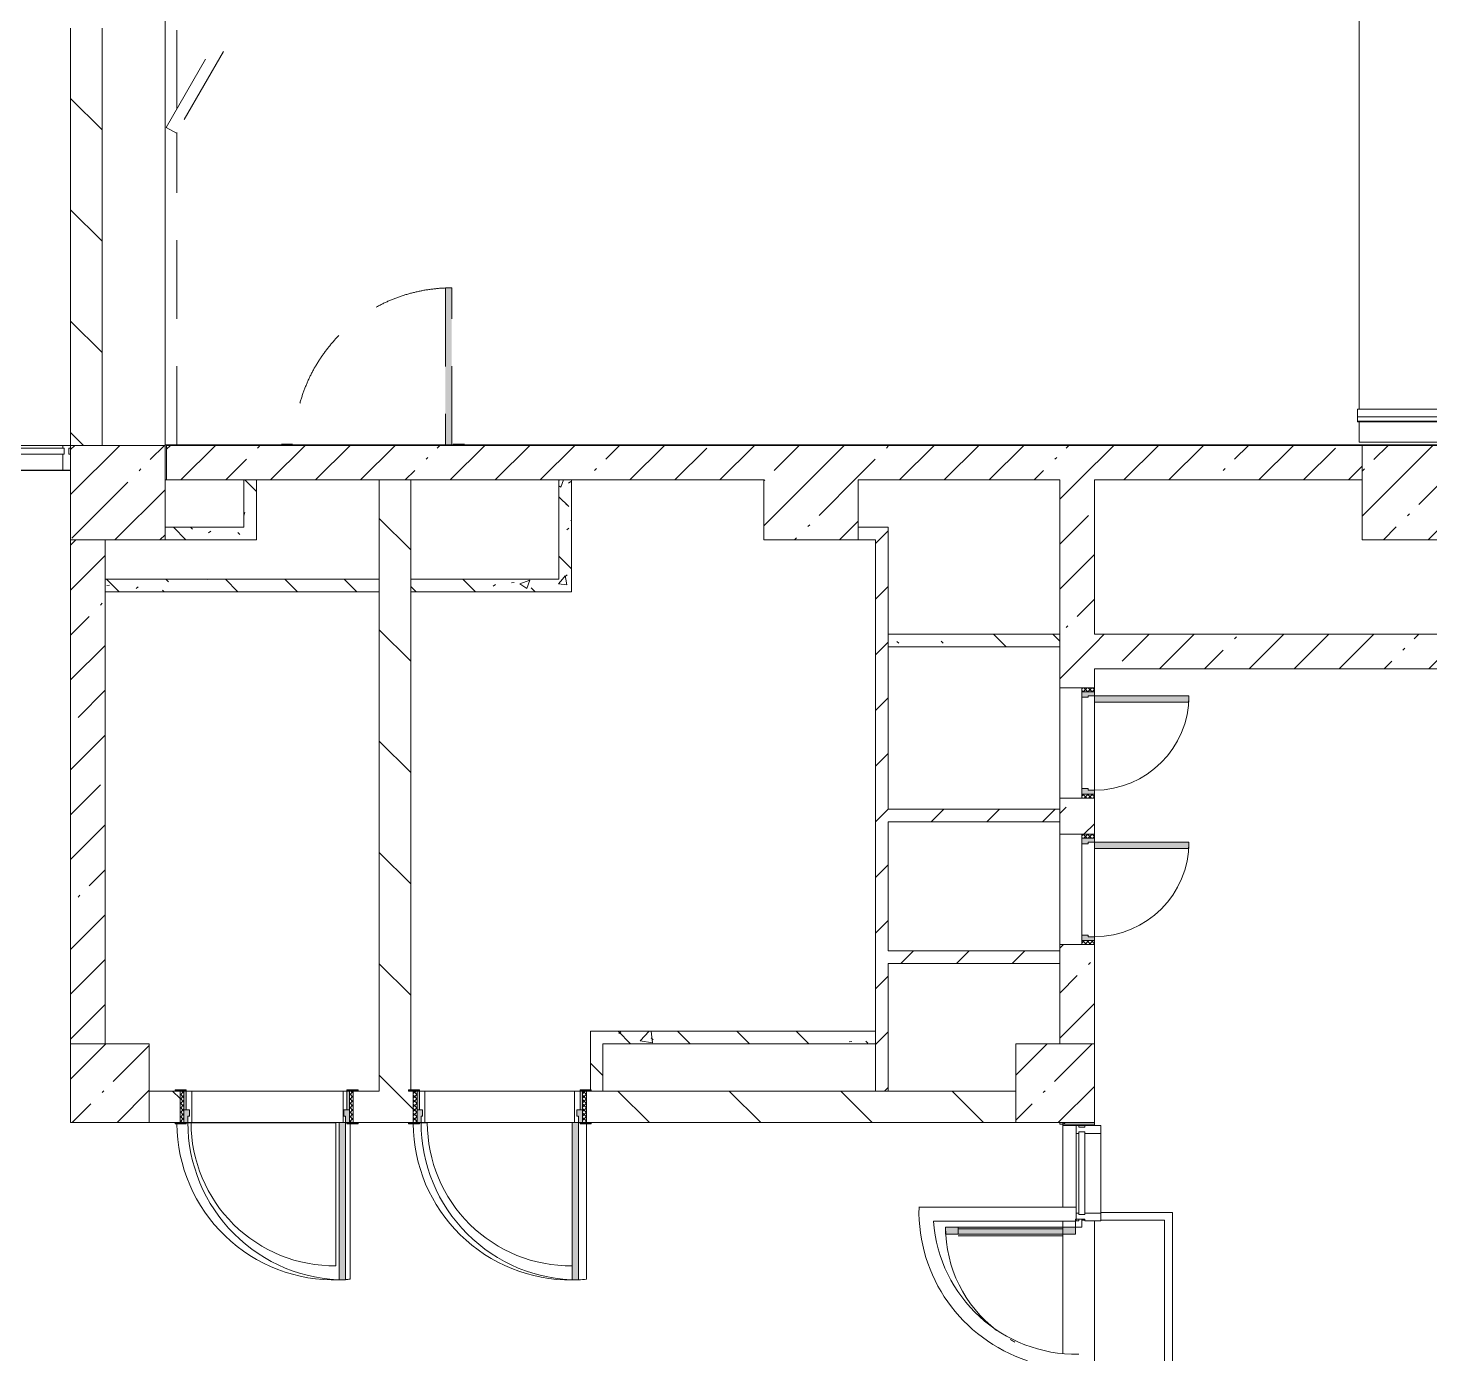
# Model space of a CAD drawing. Header units: millimetres. Extents: x 35098 to 231722, y -8553 to 29000.
# Drawn here: x 118153 to 127052, y 9430 to 17850 of the extents above; entities that cross this region are included whole.
import ezdxf

# ---------------------------------------------------------------- set-up
doc = ezdxf.new("R2010")
doc.units = ezdxf.units.MM
doc.linetypes.add('200_ШТРИХ__ш1_п0_6_', pattern=[800, 500, -300])
for name, color, linetype, lineweight, true_color in [('A-DETL-GENF-2', 7, 'Continuous', 5, 0xe2e2e2), ('A-DETL-GENF-3', 7, 'Continuous', 5, 0xaaaaaa), ('A-DOOR-2', 7, 'Continuous', 5, 0xaaaaaa), ('A-DOOR-3', 7, 'Continuous', 5, 0xe2e2e2), ('A-DOOR-FRAM-1', 7, 'Continuous', 5, 0xe2e2e2), ('A-DOOR-FRAM-2', 7, 'Continuous', 5, 0xaaaaaa), ('A-FLOR-1', 7, 'Continuous', 5, 0xaaaaaa), ('A-WALL-PATT-1', 7, 'Continuous', 5, 0x787878), ('I-WALL-5', 7, 'Continuous', 5, 0x787878)]:
    doc.layers.add(name, color=color, linetype=linetype, lineweight=lineweight, true_color=true_color)
for name, color, linetype, lineweight in [('A-DETL-MBND-1', 7, '200_ШТРИХ__ш1_п0_6_', 9), ('A-GLAZ-CURT-1', 7, 'Continuous', 5), ('A-GLAZ-CWMG-1', 7, 'Continuous', 5), ('A-WALL', 7, 'Continuous', 9), ('A-WALL-4', 7, 'Continuous', 5), ('I-WALL-3', 7, 'Continuous', 5), ('S-COLS-1', 7, 'Continuous', 5), ('S-STRS-4', 7, 'Continuous', 5)]:
    doc.layers.add(name, color=color, linetype=linetype, lineweight=lineweight)
pattern_1 = [(135, (104712.3, 0), (-353.5534, -353.5534), [])]
pattern_2 = [(45, (104712.3, 0), (-285.123, 285.123), []), (45, (104997.44, 0), (-285.123, 285.123), [504.031, -100.806, 16.764, -84.042])]
pattern_3 = [(45, (104712.32, 0), (-176.7767, 176.7767), [])]
pattern_4 = [(135, (104712.3, 0), (-377.171, -377.171), [533.4, -88.9, 17.78, -88.9]), (135, (104712.3, 376.94), (-377.171, -377.171), []), (50, (104712.3, 0), (637.645, -55.787), [66.675, -733.425]), (355, (104712.3, 0), (-123.35, 668.7), [53.34, -586.74]), (100.451, (104765.45, -4.65), (514.299, 612.908), [56.665, -623.315]), (46.184, (104712.3, 177.8), (948.776, -147.15), [100.012, -1100.137]), (96.636, (104791.4, 165.5), (830.91, 865.997), [84.998, -934.973]), (351.184, (104712.3, 177.8), (830.918, 865.99), [80.01, -880.11]), (21, (104801.2, 133.35), (530.651, -357.928), [66.675, -733.425]), (326, (104801.2, 133.35), (216.308, 644.658), [53.34, -586.74]), (71.451, (104845.44, 103.5), (746.96, 286.724), [56.665, -623.315]), (37.5, (104712.32, 0), (10.8105, 295.9426), [16.764, -562.864, 16.764, -578.866, -588.962]), (37.5, (104712.32, 0), (10.8105, 295.9426), [-1175.258, 16.764, -572.198]), (7.5, (104712.3, 0), (233.869, 350.6318), [16.764, -322.834, 16.764, -549.529, -224.472]), (7.5, (104712.3, 0), (233.869, 350.6318), [-905.891, 16.764, -207.708]), (327.5, (104514.07, 0), (474.5678, -20.0513), [16.764, -205.486, 16.764, -676.656, -920.115]), (327.5, (104514.07, 0), (474.5678, -20.0513), [-915.67, 16.764, -903.351]), (317.5, (104425.17, 0), (518.452, 88.9934), [16.764, -272.161, 16.764, -443.738, -653.415]), (317.5, (104425.17, 0), (518.452, 88.9934), [-749.427, 16.764, -636.651])]

# ---------------------------------------------------------------- blocks, each defined once
blk = doc.blocks.new('BSC_Колонна _Прямоугольная - 600х600-V73-2_7_2_птичка')
at = {"layer": 'S-COLS-1'}
h = blk.add_hatch(dxfattribs=at)
h.set_pattern_fill('FP_104', color=256, style=0, pattern_type=2)
h.set_pattern_definition([(45, (-14010, -14900), (-285.123, 285.123), []), (45, (-13724.88, -14900), (-285.123, 285.123), [504.031, -100.806, 16.764, -84.042])])
h.paths.add_polyline_path([(-300, -300), (300, -300), (300, 300), (-300, 300), (-300, -208.3)])
for p, q in [((300, 300), (-300, 300)), ((-300, 300), (-300, -300)), ((300, -300), (300, 300)), ((-300, -300), (300, -300))]:
    blk.add_line(p, q, dxfattribs=at)
blk = doc.blocks.new('110_Дверь_СКБ_1Ст_Внутренняя1 - Д-4 1100x2100h_су мгн-32375332-2_7_2_птичка')
at = {"layer": 'A-DOOR-2'}
h = blk.add_hatch(dxfattribs=at)
h.set_pattern_fill('FP_118', color=256, style=0, pattern_type=2)
h.set_pattern_definition([(135, (1751.41, 164.685), (-14.14214, -14.14214), []), (225, (1751.41, 164.685), (14.14214, -14.14214), [])])
h.paths.add_polyline_path([(562.5, 100), (537.5, 100), (537.5, -100), (562.5, -100)])
at = {"layer": 'A-DOOR-3'}
h = blk.add_hatch(color=256, dxfattribs=at)
h.paths.add_polyline_path([(512.5, 100), (512.5, 60), (502.5, 60), (502.5, 20), (537.5, 20), (537.5, 100)])
h.paths.add_polyline_path([(-487.5, 100), (-512.5, 100), (-512.5, 20), (-477.5, 20), (-477.5, 60), (-487.5, 60)])
at = {"layer": 'A-DOOR-FRAM-1'}
for points in [[(-487.5, 1100), (-487.5, 100), (-447.5, 100), (-447.5, 1100)], [(-567.5, 108), (-567.5, 100), (-497.5, 100), (-497.5, 108)], [(592.5, 108), (522.5, 108), (522.5, 100), (592.5, 100)], [(-497.5, 20), (-512.5, 20), (-512.5, -100), (-497.5, -100)], [(537.5, 20), (522.5, 20), (522.5, -100), (537.5, -100)], [(-567.5, -100), (-567.5, -108), (-497.5, -108), (-497.5, -100)], [(592.5, -100), (522.5, -100), (522.5, -108), (592.5, -108)]]:
    blk.add_hatch(color=256, dxfattribs=at).paths.add_polyline_path(points)
at = {"layer": 'A-DOOR-FRAM-2'}
h = blk.add_hatch(dxfattribs=at)
h.set_pattern_fill('FP_119', color=256, style=0, pattern_type=2)
h.set_pattern_definition([(45, (-371.384, 164.685), (-14.1421, 14.1421), []), (135, (-371.384, 164.685), (-14.1421, -14.1421), [])])
h.paths.add_polyline_path([(-512.5, 100), (-537.5, 100), (-537.5, -100), (-512.5, -100)])
at = {"layer": 'A-DOOR-2'}
for p, q in [((-487.5, 1100), (-487.5, 100)), ((-447.5, 1100), (-487.5, 1100)), ((-447.5, 100), (-447.5, 1100)), ((-487.5, 100), (-447.5, 100))]:
    blk.add_line(p, q, dxfattribs=at)
blk.add_arc((-487.5, 100), 1000, 360, 90, dxfattribs=at)
at = {"layer": 'A-DOOR-FRAM-2'}
for p, q in [((-497.5, 108), (-567.5, 108)), ((-567.5, 108), (-567.5, 100)), ((-567.5, 100), (-497.5, 100)), ((-512.5, 100), (-537.5, 100)), ((-537.5, 100), (-537.5, -100)), ((-487.5, 100), (-512.5, 100)), ((-512.5, 100), (-512.5, 20)), ((-512.5, -100), (-512.5, 100)), ((-497.5, 100), (-512.5, 100)), ((-512.5, 100), (-512.5, 99)), ((-512.5, 99), (-497.5, 99)), ((-497.5, 100), (-497.5, 108)), ((-497.5, 99), (-497.5, 100)), ((-487.5, 60), (-487.5, 100)), ((512.5, 100), (512.5, 60)), ((537.5, 100), (512.5, 100)), ((592.5, 108), (522.5, 108)), ((522.5, 108), (522.5, 100)), ((537.5, 100), (522.5, 100)), ((522.5, 100), (522.5, 99)), ((522.5, 100), (592.5, 100)), ((522.5, 99), (537.5, 99)), ((537.5, 20), (537.5, 100)), ((562.5, 100), (537.5, 100)), ((537.5, 100), (537.5, -100)), ((537.5, 99), (537.5, 100)), ((562.5, -100), (562.5, 100)), ((592.5, 100), (592.5, 108)), ((-512.5, 20), (-477.5, 20)), ((-497.5, 20), (-512.5, 20)), ((-512.5, 20), (-512.5, -100)), ((-497.5, -100), (-497.5, 20)), ((-477.5, 60), (-487.5, 60)), ((-477.5, 20), (-477.5, 60)), ((512.5, 60), (502.5, 60)), ((502.5, 60), (502.5, 20)), ((502.5, 20), (537.5, 20)), ((537.5, 20), (522.5, 20)), ((522.5, 20), (522.5, -100)), ((537.5, -100), (537.5, 20)), ((-497.5, -100), (-567.5, -100)), ((-567.5, -100), (-567.5, -108)), ((-567.5, -108), (-497.5, -108)), ((-537.5, -100), (-512.5, -100)), ((-512.5, -100), (-497.5, -100)), ((-497.5, -108), (-497.5, -100)), ((522.5, -100), (537.5, -100)), ((592.5, -100), (522.5, -100)), ((522.5, -100), (522.5, -108)), ((522.5, -108), (592.5, -108)), ((537.5, -100), (562.5, -100)), ((592.5, -108), (592.5, -100))]:
    blk.add_line(p, q, dxfattribs=at)
blk = doc.blocks.new('110_Дверь_СКБ_1Ст_Внутренняя1 - Д-13 1100x2100h_кладовая-33288301-2_7_2_птичка')
at = {"layer": 'A-DETL-MBND-1'}
for points in [[(512.5, 113.4), (512.5, 1110), (472.5, 1110), (472.5, 113.4)], [(592.5, 113.4), (592.5, 118), (522.5, 113.4)]]:
    blk.add_hatch(color=256, dxfattribs=at).paths.add_polyline_path(points)
for p, q in [((512.5, 1110), (472.5, 1110)), ((472.5, 1110), (472.5, 113.4)), ((512.5, 113.4), (512.5, 1110)), ((-497.5, 118), (-567.5, 118)), ((592.5, 118), (522.5, 118))]:
    blk.add_line(p, q, dxfattribs=at)
blk.add_arc((512.5, 110), 1000, 90, 179.80213, dxfattribs=at)
blk = doc.blocks.new('DOR__перегородка__Прямоугольная - ТП-2_ Вн_ДПГ_9480х4200h_2-23998078-2_7_2_птичка')
at = {"layer": 'A-DETL-MBND-1'}
for p, q in [((3.4, -75), (1987.4, -75)), ((1981.6, -71.7), (2019.1, -6.7)), ((3193.9, -771.8), (1981.6, -71.7)), ((2019.1, -6.7), (3231.5, -706.9)), ((2137.4, -75), (4324.5, -75)), ((3230.4, -706.9), (4442.7, -6.7)), ((4480.3, -71.7), (3267.9, -771.8)), ((4442.7, -6.7), (4480.3, -71.7)), ((4474.5, -75), (4486.7, -75)), ((4480.9, -71.7), (4518.4, -6.7)), ((5693.3, -771.8), (4480.9, -71.7)), ((4518.4, -6.7), (5730.8, -706.9)), ((4636.7, -75), (6823.8, -75)), ((5729.7, -706.9), (6942.1, -6.7)), ((6979.6, -71.7), (5767.3, -771.8)), ((6942.1, -6.7), (6979.6, -71.7)), ((6973.8, -75), (6985, -75)), ((6979.2, -71.7), (7016.7, -6.7)), ((8191.6, -771.8), (6979.2, -71.7)), ((7016.7, -6.7), (8229.1, -706.9)), ((7135, -75), (9323.2, -75)), ((8229.1, -706.9), (9441.4, -6.7)), ((9478.9, -71.7), (8266.6, -771.8)), ((9105.2, -200.9), (9105.2, -75)), ((9180.2, -157.6), (9180.2, -75)), ((9255.2, -114.3), (9255.2, -75)), ((9441.4, -6.7), (9478.9, -71.7)), ((9473.2, -75), (9480, -75)), ((9330.2, -1474.2), (9330.2, -157.6)), ((9405.2, -1474.2), (9405.2, -114.3)), ((9180.2, -1474.2), (9180.2, -244.2)), ((9255.2, -1474.2), (9255.2, -200.9)), ((9105.2, -1474.2), (9105.2, -287.5)), ((9480, -1474.2), (9480, -450)), ((3231.5, -706.9), (3193.9, -771.8)), ((3267.9, -771.8), (3230.4, -706.9)), ((5730.8, -706.9), (5693.3, -771.8)), ((5767.3, -771.8), (5729.7, -706.9)), ((8229.1, -706.9), (8191.6, -771.8)), ((8266.6, -771.8), (8229.1, -706.9)), ((9105.2, -1474.2), (9480, -1474.2))]:
    blk.add_line(p, q, dxfattribs=at)
blk = doc.blocks.new('BSC_Колонна _Прямоугольная - 500х500-V130-2_7_2_птичка')
at = {"layer": 'S-COLS-1'}
h = blk.add_hatch(dxfattribs=at)
h.set_pattern_fill('FP_159', color=256, style=0, pattern_type=2)
h.set_pattern_definition([(45, (-19960, -11150), (-285.123, 285.123), []), (45, (-19674.88, -11150), (-285.123, 285.123), [504.031, -100.806, 16.764, -84.042])])
h.paths.add_polyline_path([(-250, -250), (250, -250), (250, 250), (-250, 250), (-250, 71)])
for p, q in [((250, 250), (-250, 250)), ((-250, 250), (-250, -250)), ((250, -250), (250, 250)), ((-250, -250), (250, -250))]:
    blk.add_line(p, q, dxfattribs=at)
blk = doc.blocks.new('110_Дверь_СКБ_1Ст - д-18 _п_ 700x2100h_Технический шкаф ЭОМ и СС-32102833-2_7_2_птичка')
at = {"layer": 'A-DOOR-2'}
h = blk.add_hatch(dxfattribs=at)
h.set_pattern_fill('FP_173', color=256, style=0, pattern_type=2)
h.set_pattern_definition([(135, (1951.41, 174.685), (-14.14214, -14.14214), []), (225, (1951.41, 174.685), (14.14214, -14.14214), [])])
h.paths.add_polyline_path([(362.5, 110), (337.5, 110), (337.5, 30), (362.5, 30)])
at = {"layer": 'A-DOOR-3'}
h = blk.add_hatch(color=256, dxfattribs=at)
h.paths.add_polyline_path([(337.5, 110), (312.5, 110), (312.5, 70), (302.5, 70), (302.5, 30), (337.5, 30)])
h.paths.add_polyline_path([(-277.5, 70), (-287.5, 70), (-287.5, 110), (-312.5, 110), (-312.5, 30), (-277.5, 30)])
at = {"layer": 'A-DOOR-FRAM-1'}
blk.add_hatch(color=256, dxfattribs=at).paths.add_polyline_path([(-247.5, 710), (-287.5, 710), (-287.5, 110), (-247.5, 110)])
at = {"layer": 'A-DOOR-FRAM-2'}
h = blk.add_hatch(dxfattribs=at)
h.set_pattern_fill('FP_174', color=256, style=0, pattern_type=2)
h.set_pattern_definition([(45, (-171.384, 174.685), (-14.1421, 14.1421), []), (135, (-171.384, 174.685), (-14.1421, -14.1421), [])])
h.paths.add_polyline_path([(-312.5, 110), (-337.5, 110), (-337.5, 30), (-312.5, 30)])
at = {"layer": 'A-DOOR-2'}
for p, q in [((-287.5, 710), (-287.5, 110)), ((-247.5, 710), (-287.5, 710)), ((-247.5, 110), (-247.5, 710)), ((-287.5, 110), (-247.5, 110))]:
    blk.add_line(p, q, dxfattribs=at)
blk.add_arc((-287.5, 110), 600, 360, 90, dxfattribs=at)
at = {"layer": 'A-DOOR-FRAM-2'}
for p, q in [((-312.5, 110), (-337.5, 110)), ((-337.5, 110), (-337.5, 30)), ((-287.5, 110), (-312.5, 110)), ((-312.5, 110), (-312.5, 30)), ((-312.5, 30), (-312.5, 110)), ((-287.5, 70), (-287.5, 110)), ((-247.5, 110), (312.5, 110)), ((312.5, 110), (312.5, 70)), ((337.5, 110), (312.5, 110)), ((337.5, 30), (337.5, 110)), ((362.5, 110), (337.5, 110)), ((337.5, 110), (337.5, 30)), ((362.5, 30), (362.5, 110)), ((-337.5, 30), (-312.5, 30)), ((-312.5, 30), (-277.5, 30)), ((-277.5, 70), (-287.5, 70)), ((-277.5, 30), (-277.5, 70)), ((302.5, 30), (-277.5, 30)), ((312.5, 70), (302.5, 70)), ((302.5, 70), (302.5, 30)), ((302.5, 30), (337.5, 30)), ((337.5, 30), (362.5, 30))]:
    blk.add_line(p, q, dxfattribs=at)
blk = doc.blocks.new('BSC_Колонна _Прямоугольная - 500х500-V159-2_7_2_птичка')
at = {"layer": 'S-COLS-1'}
h = blk.add_hatch(dxfattribs=at)
h.set_pattern_fill('FP_186', color=256, style=0, pattern_type=2)
h.set_pattern_definition([(45, (-13960, -11150), (-285.123, 285.123), []), (45, (-13674.88, -11150), (-285.123, 285.123), [504.031, -100.806, 16.764, -84.042])])
h.paths.add_polyline_path([(-250, -250), (250, -250), (250, 250), (-250, 250), (-250, 71)])
for p, q in [((250, 250), (-250, 250)), ((-250, 250), (-250, -250)), ((250, -250), (250, 250)), ((-250, -250), (250, -250))]:
    blk.add_line(p, q, dxfattribs=at)
blk = doc.blocks.new('BSC_Колонна _Прямоугольная - 600х600-V163-2_7_2_птичка')
at = {"layer": 'S-COLS-1'}
h = blk.add_hatch(dxfattribs=at)
h.set_pattern_fill('FP_189', color=256, style=0, pattern_type=2)
h.set_pattern_definition([(45, (-22210, -14900), (-285.123, 285.123), []), (45, (-21924.88, -14900), (-285.123, 285.123), [504.031, -100.806, 16.764, -84.042])])
h.paths.add_polyline_path([(-300, -300), (300, -300), (300, 300), (-300, 300)])
for p, q in [((300, 300), (-300, 300)), ((-300, 300), (-300, -300)), ((300, -300), (300, 300)), ((-300, -300), (300, -300))]:
    blk.add_line(p, q, dxfattribs=at)
blk = doc.blocks.new('Прямоугольный импост - Импост структурный с накладкой - 160мм-23997896-2_7_2_птичка')
at = {"layer": 'A-GLAZ-CWMG-1'}
for p, q in [((-50, 40), (-50, 140)), ((-50, 140), (-0.3, 140)), ((-40, 40), (-50, 40)), ((-50, -17), (-50, 0)), ((-50, 0), (-40, 0)), ((-40, 0), (-40, 40)), ((-10, 40), (-10, 0)), ((-0.3, 40), (-10, 40)), ((-10, 0), (-0.3, 0)), ((-0.3, -17), (-50, -17))]:
    blk.add_line(p, q, dxfattribs=at)
blk = doc.blocks.new('Системная панель - Стекло - 40мм-23997898-2_7_2_птичка')
at = {"layer": 'A-GLAZ-CURT-1'}
h = blk.add_hatch(dxfattribs=at)
h.set_pattern_fill('FP_211', color=256, style=0, pattern_type=2)
h.set_pattern_definition([(45, (-13750.1, -14683), (-1414.21, 1414.21), [1000, -3000]), (45, (-14750.1, -15183), (-1414.21, 1414.21), [3000, -1000]), (45, (-12750.1, -15683), (-1414.21, 1414.21), [1000, -3000])])
h.paths.add_polyline_path([(420.1, -40), (420.1, 0), (-420.1, 0), (-420.1, -40)])
for p, q in [((420.1, 0), (-420.1, 0)), ((-420.1, 0), (-420.1, -40)), ((-420.1, -40), (420.1, -40)), ((420.1, -40), (420.1, 0))]:
    blk.add_line(p, q, dxfattribs=at)
blk = doc.blocks.new('Прямоугольный импост - Импост структурный с накладкой - 160мм-23771920-2_7_2_птичка')
at = {"layer": 'A-GLAZ-CWMG-1'}
for p, q in [((13660.3, 15200), (12840, 15200)), ((13660.3, 15043), (12840, 15043))]:
    blk.add_line(p, q, dxfattribs=at)
blk = doc.blocks.new('Системная панель - Стекло - 40мм-32387041-2_7_2_птичка')
at = {"layer": 'A-GLAZ-CURT-1'}
h = blk.add_hatch(dxfattribs=at)
h.set_pattern_fill('FP_218', color=256, style=0, pattern_type=2)
h.set_pattern_definition([(135, (10077.7, -20610), (-1414.21, -1414.21), [1000, -3000]), (135, (10577.7, -21610), (-1414.21, -1414.21), [3000, -1000]), (135, (11077.7, -19610), (-1414.21, -1414.21), [1000, -3000])])
h.paths.add_polyline_path([(262.3, 40), (-262.3, 40), (-262.3, 0), (262.3, 0)])
for p, q in [((262.3, 40), (-262.3, 40)), ((-262.3, 40), (-262.3, 0)), ((-262.3, 0), (262.3, 0)), ((262.3, 0), (262.3, 40))]:
    blk.add_line(p, q, dxfattribs=at)
blk = doc.blocks.new('Прямоугольный импост - Импост структурный с накладкой - 160мм Темный-30755591-2_7_2_птичка')
at = {"layer": 'A-GLAZ-CWMG-1'}
for p, q in [((-25, 0), (-25, 17)), ((-25, 17), (25, 17)), ((-15, 0), (-25, 0)), ((-15, -40), (-15, 0)), ((25, 0), (15, 0)), ((15, 0), (15, -40)), ((25, 17), (25, 0)), ((-25, -140), (-25, -40)), ((-25, -40), (-15, -40)), ((15, -40), (25, -40)), ((25, -40), (25, -140)), ((25, -140), (-25, -140))]:
    blk.add_line(p, q, dxfattribs=at)
blk = doc.blocks.new('Прямоугольный импост - Импост структурный с накладкой - 160мм Темный-30755595-2_7_2_птичка')
at = {"layer": 'A-GLAZ-CWMG-1'}
for p, q in [((0, 17), (-50, 17)), ((-50, 17), (-50, 0)), ((-50, 0), (-40, 0)), ((-40, 0), (-40, -40)), ((-10, -40), (-10, 0)), ((-10, 0), (0, 0)), ((0, 0), (0, 17)), ((-40, -40), (-50, -40)), ((-50, -40), (-50, -140)), ((0, -40), (-10, -40)), ((0, -140), (0, -40)), ((-50, -140), (0, -140))]:
    blk.add_line(p, q, dxfattribs=at)
blk = doc.blocks.new('Дверь_Витражная_остекление_ - ВВ-16 остекление-32390142-2_7_2_птичка')
at = {"layer": 'A-DETL-GENF-2'}
for points in [[(-787.5, -20), (-832.5, -20), (-832.5, -845), (-787.5, -845), (-787.5, -56)], [(849.9, -860), (849.9, -20), (837.5, -20), (837.5, -860)]]:
    blk.add_hatch(color=256, dxfattribs=at).paths.add_polyline_path(points)
at = {"layer": 'A-DETL-GENF-3'}
for p, q in [((-787.5, -20), (-832.5, -20)), ((-832.5, -845), (-832.5, -20)), ((-787.5, -20), (-832.5, -20)), ((-832.5, -20), (-832.5, -845)), ((-787.5, -845), (-787.5, -20)), ((-787.5, -845), (-787.5, -20)), ((837.5, -860), (837.5, -20)), ((837.5, -20), (837.5, -860)), ((-832.5, -100), (-787.5, -100)), ((-822.5, -765), (-822.5, -100)), ((-778.5, -765), (-778.5, -100)), ((828.5, -780), (828.5, -100)), ((849.9, -100), (837.5, -100)), ((-832.5, -765), (-787.5, -765)), ((849.9, -780), (837.5, -780)), ((-832.5, -845), (-787.5, -845)), ((-832.5, -845), (-787.5, -845)), ((849.9, -860), (837.5, -860)), ((837.5, -860), (849.9, -860))]:
    blk.add_line(p, q, dxfattribs=at)
at = {"layer": 'A-DOOR-2'}
for p, q in [((-882.5, 20), (-832.5, 20)), ((-882.5, -20), (-882.5, 20)), ((-832.5, 20), (-832.5, -20)), ((832.5, 20), (882.5, 20)), ((832.5, -20), (832.5, 20)), ((882.5, 20), (882.5, -20)), ((-832.5, -20), (-882.5, -20)), ((-832.5, -845), (-832.5, -20)), ((832.5, -860), (832.5, -20)), ((882.5, -20), (832.5, -20))]:
    blk.add_line(p, q, dxfattribs=at)
for centre, radius, start, end in [((-832.5, -20), 825, 329.80944, 332.20433), ((-832.5, -20), 825, 270, 322.60785), ((832.5, -20), 840, 230.33856, 232.99265), ((832.5, -20), 840, 234.0758, 270)]:
    blk.add_arc(centre, radius, start, end, dxfattribs=at)
blk = doc.blocks.new('Прямоугольный импост - Импост структурный с накладкой - 160мм Темный-32387142-2_7_2_птичка')
at = {"layer": 'A-GLAZ-CWMG-1'}
for p, q in [((20093, 10325.4), (20093, 10830)), ((20250, 10325.4), (20250, 10830))]:
    blk.add_line(p, q, dxfattribs=at)
blk = doc.blocks.new('Перекрытия 2 - Перекрытия 4-32990152-2_7_2_птичка')
at = {"layer": 'S-STRS-4'}
for p, q in [((21910, 19180), (22510, 19180)), ((21910, 19180), (21910, 15410.8)), ((22810, 19180), (23410, 19180)), ((22810, 15410.8), (22810, 19180)), ((23710, 19180), (24310, 19180)), ((23710, 15410.8), (23710, 19180)), ((24610, 19180), (25210, 19180)), ((24610, 15410.8), (24610, 19180)), ((25510, 19180), (26110, 19180)), ((25510, 15410.8), (25510, 19180)), ((26410, 19180), (27010, 19180)), ((26410, 15410.8), (26410, 19180)), ((27310, 19180), (27910, 19180)), ((27310, 15410.8), (27310, 19180)), ((28210, 19180), (28810, 19180)), ((28210, 15410.8), (28210, 19180)), ((29110, 19180), (29710, 19180)), ((29110, 15410.8), (29110, 19180)), ((30010, 19180), (30610, 19180)), ((30010, 15410.8), (30010, 19180)), ((30610, 18430), (30610, 19180)), ((30610, 15410.8), (30610, 17830)), ((21910, 15330), (21910, 15200)), ((22810, 15200), (22810, 15330)), ((23710, 15200), (23710, 15330)), ((24610, 15200), (24610, 15330)), ((25510, 15200), (25510, 15330)), ((26410, 15200), (26410, 15330)), ((27310, 15200), (27310, 15330)), ((28210, 15200), (28210, 15330)), ((29110, 15200), (29110, 15330)), ((30010, 15200), (30010, 15330)), ((30610, 15200), (30610, 15330)), ((22810, 15200), (21910, 15200)), ((23710, 15200), (22810, 15200)), ((24610, 15200), (23710, 15200)), ((25510, 15200), (24610, 15200)), ((26410, 15200), (25510, 15200)), ((27310, 15200), (26410, 15200)), ((28210, 15200), (27310, 15200)), ((29110, 15200), (28210, 15200)), ((30010, 15200), (29110, 15200)), ((30610, 15200), (30010, 15200))]:
    blk.add_line(p, q, dxfattribs=at)
blk = doc.blocks.new('Стены наклон_ амфитеатр - Стены наклон_ амфитеатр-32992696-2_7_2_птичка')
at = {"layer": 'A-WALL-PATT-1'}
h = blk.add_hatch(dxfattribs=at)
h.set_pattern_fill('FP_221', color=256, style=0, pattern_type=2)
h.set_pattern_definition([(0, (26444.5, 15393.4), (0, 246.1), []), (90, (26444.5, 15393.4), (-1300, 8e-14), [])])
h.paths.add_polyline_path([(31010, 15353.9), (31010, 15380.7), (21879, 15380.7), (21879, 15353.9), (30993.5, 15353.9)])
at = {"layer": 'A-WALL-4'}
for p, q in [((31041, 15430.8), (21879, 15430.8)), ((21879, 15430.8), (21879, 15380.7)), ((21879, 15380.7), (31010, 15380.7)), ((21879, 15353.9), (21879, 15380.7)), ((21879, 15350), (21879, 15353.9)), ((31010, 15353.9), (21879, 15353.9)), ((31010, 15350), (21879, 15350))]:
    blk.add_line(p, q, dxfattribs=at)

msp = doc.modelspace()

# ---------------------------------------------------------------- hatches: boundary and pattern name
at = {"layer": 'I-WALL-3'}
h = msp.add_hatch(dxfattribs=at)
h.set_pattern_fill('FP_114', color=256, style=0, pattern_type=2)
h.set_pattern_definition(pattern_1)
h.paths.add_polyline_path([(118422.6, 15200), (118622.6, 15200), (118622.6, 17850), (118422.6, 17850), (118422.6, 15848.6)])
h.paths.add_polyline_path([(118422.6, 18450), (118622.6, 18450), (118622.6, 21600), (118422.6, 21600), (118422.6, 20476.2)])
h.paths.add_polyline_path([(118422.6, 22200), (118622.6, 22200), (118622.6, 26300), (118422.6, 26300), (118422.6, 25103.8)])
h = msp.add_hatch(dxfattribs=at)
h.set_pattern_fill('FP_111', color=256, style=0, pattern_type=2)
h.set_pattern_definition(pattern_2)
h.paths.add_polyline_path([(135322.3, 14980), (135502.3, 14980), (135502.3, 15200), (135322.3, 15196.3)])
h.paths.add_polyline_path([(131394.7, 14980), (134722.3, 14980), (134722.3, 15200), (131122.3, 15200), (131122.3, 14980)])
h.paths.add_polyline_path([(120582.3, 14980), (122822.6, 14980), (122822.6, 15200), (119032.3, 15200), (119032.3, 14980), (120382.3, 14980)])
h.paths.add_polyline_path([(130522.3, 14980), (130522.3, 15200), (127222.3, 15200), (127222.3, 14980), (127684.6, 14980)])
h.paths.add_polyline_path([(123422.6, 14980), (126622.3, 14980), (126622.3, 15200), (123422.6, 15200)])
h = msp.add_hatch(dxfattribs=at)
h.set_pattern_fill('FP_114', color=256, style=0, pattern_type=2)
h.set_pattern_definition(pattern_1)
h.paths.add_polyline_path([(120382.3, 11100), (120567.3, 11100), (120567.3, 11108), (120582.3, 11108), (120582.3, 14980), (120382.3, 14980), (120382.3, 11221)])
h = msp.add_hatch(dxfattribs=at)
h.set_pattern_fill('FP_111', color=256, style=0, pattern_type=2)
h.set_pattern_definition(pattern_2)
h.paths.add_polyline_path([(124702.3, 10890), (124922.3, 10890), (124922.3, 10900), (124702.3, 10900)])
h.paths.add_polyline_path([(124842.3, 11400), (124922.3, 11400), (124922.3, 12030), (124702.3, 12030), (124702.3, 11400), (124813.4, 11400)])
h.paths.add_polyline_path([(124842.3, 12730), (124922.3, 12730), (124922.3, 12960), (124702.3, 12960), (124702.3, 12730)])
h.paths.add_polyline_path([(124842.3, 13660), (124922.3, 13660), (124922.3, 14980), (124702.3, 14980), (124702.3, 13660)])
h = msp.add_hatch(dxfattribs=at)
h.set_pattern_fill('FP_111', color=256, style=0, pattern_type=2)
h.set_pattern_definition(pattern_2)
h.paths.add_polyline_path([(118642.3, 11400), (118642.3, 14600), (118422.3, 14600), (118422.5, 11400)])
h = msp.add_hatch(dxfattribs=at)
h.set_pattern_fill('FP_115', color=256, style=0, pattern_type=2)
h.set_pattern_definition(pattern_3)
h.paths.add_polyline_path([(123532.3, 14600), (123612.3, 14600), (123612.3, 14680), (123422.6, 14680), (123422.6, 14600)])
h = msp.add_hatch(dxfattribs=at)
h.set_pattern_fill('FP_115', color=256, style=0, pattern_type=2)
h.set_pattern_definition(pattern_3)
h.paths.add_polyline_path([(123612.3, 11100), (123612.3, 14600), (123532.3, 14600), (123532.3, 11100)])
h = msp.add_hatch(dxfattribs=at)
h.set_pattern_fill('FP_111', color=256, style=0, pattern_type=2)
h.set_pattern_definition(pattern_2)
h.paths.add_polyline_path([(135104.8, 13780), (135502.3, 13780), (135502.3, 14000), (124922.3, 14000), (124922.3, 13780), (131394.7, 13780)])
h = msp.add_hatch(dxfattribs=at)
h.set_pattern_fill('FP_115', color=256, style=0, pattern_type=2)
h.set_pattern_definition(pattern_3)
h.paths.add_polyline_path([(124702.3, 12810), (124702.3, 12890), (123612.3, 12890), (123612.3, 12810), (123974.5, 12810)])
h = msp.add_hatch(dxfattribs=at)
h.set_pattern_fill('FP_115', color=256, style=0, pattern_type=2)
h.set_pattern_definition(pattern_3)
h.paths.add_polyline_path([(124702.3, 11910), (124702.3, 11990), (123612.3, 11990), (123612.3, 11910), (123974.5, 11910)])
h = msp.add_hatch(dxfattribs=at)
h.set_pattern_fill('FP_114', color=256, style=0, pattern_type=2)
h.set_pattern_definition(pattern_1)
h.paths.add_polyline_path([(124422.3, 10900), (124422.3, 11100), (121697.3, 11100), (121697.3, 10900), (123974.5, 10900)])
h.paths.add_polyline_path([(119117.3, 10900), (119117.3, 11100), (118922.3, 11100), (118922.3, 10900), (119087.3, 10900)])
h.paths.add_polyline_path([(120247.3, 10900), (120597.3, 10900), (120597.3, 11100), (120217.3, 11100), (120217.3, 10900)])
at = {"layer": 'I-WALL-5'}
h = msp.add_hatch(dxfattribs=at)
h.set_pattern_fill('FP_124', color=256, style=0, pattern_type=2)
h.set_pattern_definition(pattern_4)
h.paths.add_polyline_path([(119602.3, 14680), (119602.3, 14980), (119522.3, 14980), (119522.3, 14680)])
h = msp.add_hatch(dxfattribs=at)
h.set_pattern_fill('FP_124', color=256, style=0, pattern_type=2)
h.set_pattern_definition(pattern_4)
h.paths.add_polyline_path([(121602.3, 14350), (121602.3, 14980), (121522.3, 14980), (121522.3, 14350)])
h = msp.add_hatch(dxfattribs=at)
h.set_pattern_fill('FP_124', color=256, style=0, pattern_type=2)
h.set_pattern_definition(pattern_4)
h.paths.add_polyline_path([(119022.3, 14600), (119602.3, 14600), (119602.3, 14680), (119022.3, 14680)])
h = msp.add_hatch(dxfattribs=at)
h.set_pattern_fill('FP_124', color=256, style=0, pattern_type=2)
h.set_pattern_definition(pattern_4)
h.paths.add_polyline_path([(120382.3, 14270), (120382.3, 14350), (118642.3, 14350), (118642.3, 14270), (120264.5, 14270)])
h = msp.add_hatch(dxfattribs=at)
h.set_pattern_fill('FP_124', color=256, style=0, pattern_type=2)
h.set_pattern_definition(pattern_4)
h.paths.add_polyline_path([(120582.3, 14270), (121602.3, 14270), (121602.3, 14350), (120582.3, 14350)])
h = msp.add_hatch(dxfattribs=at)
h.set_pattern_fill('FP_124', color=256, style=0, pattern_type=2)
h.set_pattern_definition(pattern_4)
h.paths.add_polyline_path([(124702.3, 13920), (124702.3, 14000), (123612.3, 14000), (123612.3, 13920), (123974.5, 13920)])
h = msp.add_hatch(dxfattribs=at)
h.set_pattern_fill('FP_124', color=256, style=0, pattern_type=2)
h.set_pattern_definition(pattern_4)
h.paths.add_polyline_path([(121727.3, 11100), (121802.3, 11100), (121802.3, 11480), (121722.3, 11480), (121727.3, 11108)])
h = msp.add_hatch(dxfattribs=at)
h.set_pattern_fill('FP_124', color=256, style=0, pattern_type=2)
h.set_pattern_definition(pattern_4)
h.paths.add_polyline_path([(123532.3, 11400), (123532.3, 11480), (121802.3, 11480), (121802.3, 11400)])
at = {"layer": 'S-COLS-1'}
h = msp.add_hatch(dxfattribs=at)
h.set_pattern_fill('FP_111', color=256, style=0, pattern_type=2)
h.set_pattern_definition(pattern_2)
h.paths.add_polyline_path([(122822.6, 14600), (123422.6, 14600), (123422.6, 15200), (122822.6, 15200), (122822.6, 14980)])

# ---------------------------------------------------------------- linework, layer by layer
at = {"layer": 'A-FLOR-1'}
for p, q in [((119022.6, 15200), (119022.6, 24680)), ((135322.3, 15203.4), (119022.4, 15203.4)), ((118422.3, 15040), (111482.3, 15040)), ((119032.3, 14980), (119022.3, 14980)), ((119157.3, 11100), (119192.3, 11100)), ((119192.3, 11100), (119192.3, 10897.8)), ((120152.3, 10900), (120152.3, 11100)), ((120152.3, 11100), (120177.3, 11100)), ((120637.3, 11100), (120672.3, 11100)), ((120672.3, 11100), (120672.3, 10900)), ((121622.3, 10900), (121622.3, 11100)), ((121622.3, 11100), (121657.3, 11100)), ((119187.3, 10899), (119157.3, 10899)), ((119192.3, 10897.8), (120107.3, 10897.8)), ((120127.3, 10900), (120107.3, 10900)), ((120107.3, 10900), (120107.3, 9990.1)), ((120197.3, 9905), (120197.3, 10892)), ((120687.3, 10899), (120637.3, 10899)), ((120672.3, 10900), (121607.3, 10900)), ((121697.3, 9905), (121697.3, 10892)), ((124805.3, 10363), (123808.6, 10363)), ((125417.3, 10328.9), (124962.3, 10328.9)), ((125417.3, 8497.4), (125417.3, 10328.9)), ((123900.6, 10273), (124802.3, 10273)), ((124842.3, 10278.9), (124862.3, 10278.9)), ((124962.3, 10278.9), (125367.3, 10278.9)), ((125367.3, 10278.9), (125367.3, 8547.4))]:
    msp.add_line(p, q, dxfattribs=at)
for centre, radius, start, end in [((120097.3, 10900), 1000, 180.45922, 271.72242), ((120097.3, 10900), 910, 180.06296, 270.62964), ((121597.3, 10900), 1000, 180.45922, 270.57477), ((121597.3, 10900), 910, 180.06296, 270.62964), ((124808.3, 10338), 1000, 178.56746, 251.86052), ((124808.3, 10338), 910, 184.09604, 270.88287), ((120097.3, 10900), 1000, 274.01771, 275.73917), ((121597.3, 10900), 1000, 272.87006, 275.73917)]:
    msp.add_arc(centre, radius, start, end, dxfattribs=at)
at = {"layer": 'A-WALL'}
for p, q in [((119602.3, 14980), (119522.3, 14980)), ((120582.3, 14980), (120382.3, 14980)), ((121602.3, 14980), (121522.3, 14980)), ((118642.3, 14350), (118642.3, 14270)), ((120382.3, 14270), (120382.3, 14350)), ((120582.3, 14350), (120582.3, 14270)), ((123612.3, 14000), (123612.3, 13920)), ((124702.3, 13920), (124702.3, 14000)), ((124702.3, 12810), (124702.3, 12890)), ((124702.3, 11910), (124702.3, 11990)), ((123532.3, 11400), (123532.3, 11480)), ((121727.3, 11100), (121802.3, 11100)), ((123532.3, 11100), (123612.3, 11100)), ((124922.3, 10890), (124922.3, 10900))]:
    msp.add_line(p, q, dxfattribs=at)
at = {"layer": 'I-WALL-3'}
for p, q in [((118422.6, 17850), (118422.6, 15200)), ((118622.6, 15200), (118622.6, 17850)), ((122822.6, 15200), (119032.3, 15200)), ((119032.3, 15200), (119032.3, 14980)), ((126622.3, 15200), (123422.6, 15200)), ((119032.3, 14980), (119522.3, 14980)), ((119522.3, 14980), (119522.3, 14680)), ((119602.3, 14980), (120382.3, 14980)), ((119602.3, 14600), (119602.3, 14980)), ((120382.3, 14980), (120382.3, 14350)), ((120582.3, 14350), (120582.3, 14980)), ((120582.3, 14980), (121522.3, 14980)), ((121522.3, 14980), (121522.3, 14350)), ((121602.3, 14980), (122822.6, 14980)), ((121602.3, 14270), (121602.3, 14980)), ((123422.6, 14980), (124702.3, 14980)), ((124702.3, 14980), (124702.3, 14000)), ((124922.3, 14980), (126622.3, 14980)), ((124922.3, 14000), (124922.3, 14980)), ((118422.3, 14600), (118422.3, 11400)), ((118642.3, 14350), (118642.3, 14600)), ((119522.3, 14680), (119022.3, 14680)), ((119022.3, 14600), (119602.3, 14600)), ((123612.3, 14680), (123422.6, 14680)), ((123422.6, 14680), (123422.6, 14600)), ((123422.6, 14600), (123532.3, 14600)), ((123532.3, 14600), (123532.3, 11480)), ((123612.3, 14000), (123612.3, 14680)), ((120382.3, 14350), (118642.3, 14350)), ((121522.3, 14350), (120582.3, 14350)), ((118642.3, 11400), (118642.3, 14270)), ((118642.3, 14270), (120382.3, 14270)), ((120382.3, 14270), (120382.3, 11100)), ((120582.3, 11108), (120582.3, 14270)), ((120582.3, 14270), (121602.3, 14270)), ((124702.3, 14000), (123612.3, 14000)), ((135502.3, 14000), (124922.3, 14000)), ((123612.3, 12890), (123612.3, 13920)), ((123612.3, 13920), (124702.3, 13920)), ((124702.3, 12890), (124702.3, 13920)), ((124922.3, 13660), (124922.3, 13780)), ((124922.3, 13780), (136012.3, 13780)), ((124702.3, 13660), (124842.3, 13660)), ((124842.3, 12960), (124702.3, 12960)), ((124922.3, 12730), (124922.3, 12960)), ((124702.3, 12890), (123612.3, 12890)), ((123612.3, 11990), (123612.3, 12810)), ((123612.3, 12810), (124702.3, 12810)), ((124702.3, 11990), (124702.3, 12810)), ((124702.3, 12730), (124842.3, 12730)), ((124842.3, 12030), (124702.3, 12030)), ((124922.3, 11400), (124922.3, 12030)), ((124702.3, 11990), (123612.3, 11990)), ((123612.3, 11100), (123612.3, 11910)), ((123612.3, 11910), (124702.3, 11910)), ((124702.3, 11910), (124702.3, 11400)), ((121722.3, 11480), (121722.3, 11108)), ((123532.3, 11480), (121722.3, 11480)), ((121802.3, 11100), (121802.3, 11400)), ((121802.3, 11400), (123532.3, 11400)), ((123532.3, 11400), (123532.3, 11100)), ((119087.3, 11100), (118922.3, 11100)), ((119157.3, 11100), (120177.3, 11100)), ((120382.3, 11100), (120247.3, 11100)), ((120672.3, 11100), (121622.3, 11100)), ((123532.3, 11100), (121802.3, 11100)), ((124422.3, 11100), (123612.3, 11100)), ((118922.3, 10900), (119087.3, 10900)), ((120107.3, 10900), (119167.3, 10900)), ((120247.3, 10900), (120567.3, 10900)), ((120672.3, 10900), (120647.3, 10900)), ((121727.3, 10900), (124422.3, 10900)), ((124702.3, 10900), (124702.3, 10890)), ((124702.3, 10890), (124922.3, 10890)), ((124722.3, 10363), (124722.3, 10900)), ((124722.3, 10880), (124922.3, 10880)), ((124922.3, 10880), (124922.3, 10890)), ((124722.3, 9432.4), (124722.3, 10273)), ((124922.3, 10275.4), (124922.3, 8547.4))]:
    msp.add_line(p, q, dxfattribs=at)
at = {"layer": 'S-COLS-1'}
for p, q in [((123422.6, 15200), (122822.6, 15200)), ((122822.6, 14980), (122822.6, 14600)), ((123422.6, 14600), (123422.6, 14980)), ((122822.6, 14600), (123422.6, 14600))]:
    msp.add_line(p, q, dxfattribs=at)

# ---------------------------------------------------------------- block references
at = {"layer": 'A-DETL-MBND-1', "rotation": 90.00000000000044}
msp.add_blockref('DOR__перегородка__Прямоугольная - ТП-2_ Вн_ДПГ_9480х4200h_2-23998078-2_7_2_птичка', (119022.3, 15200), dxfattribs=at)
at = {"layer": 'A-DETL-MBND-1'}
msp.add_blockref('110_Дверь_СКБ_1Ст_Внутренняя1 - Д-13 1100x2100h_кладовая-33288301-2_7_2_птичка', (120329.8, 15090), dxfattribs=at)
at = {"layer": 'A-DOOR-2'}
for name, p, rotation in [('110_Дверь_СКБ_1Ст - д-18 _п_ 700x2100h_Технический шкаф ЭОМ и СС-32102833-2_7_2_птичка', (124812.3, 13322.5), 269.9999999999999), ('110_Дверь_СКБ_1Ст - д-18 _п_ 700x2100h_Технический шкаф ЭОМ и СС-32102833-2_7_2_птичка', (124812.3, 12392.5), 269.9999999999999), ('110_Дверь_СКБ_1Ст_Внутренняя1 - Д-4 1100x2100h_су мгн-32375332-2_7_2_птичка', (119679.8, 11000), 180), ('110_Дверь_СКБ_1Ст_Внутренняя1 - Д-4 1100x2100h_су мгн-32375332-2_7_2_птичка', (121159.8, 11000), 180), ('Дверь_Витражная_остекление_ - ВВ-16 остекление-32390142-2_7_2_птичка', (124822.3, 9402.9), 269.9999999999998)]:
    msp.add_blockref(name, p, dxfattribs=dict(at, rotation=rotation))
at = {"layer": 'A-GLAZ-CURT-1'}
msp.add_blockref('Системная панель - Стекло - 40мм-23997898-2_7_2_птичка', (117962.4, 15183), dxfattribs=at)
at = {"layer": 'A-GLAZ-CURT-1', "rotation": 269.9999999999997}
msp.add_blockref('Системная панель - Стекло - 40мм-32387041-2_7_2_птичка', (124822.3, 10577.7), dxfattribs=at)
at = {"layer": 'A-GLAZ-CWMG-1'}
for name in ['Прямоугольный импост - Импост структурный с накладкой - 160мм-23771920-2_7_2_птичка', 'Прямоугольный импост - Импост структурный с накладкой - 160мм Темный-32387142-2_7_2_птичка']:
    msp.add_blockref(name, (104712.3, 0), dxfattribs=at)
at = {"layer": 'A-GLAZ-CWMG-1', "extrusion": (0, 0, -1)}
for name, p, rotation in [('Прямоугольный импост - Импост структурный с накладкой - 160мм-23997896-2_7_2_птичка', (-118422.6, 15183), 180), ('Прямоугольный импост - Импост структурный с накладкой - 160мм Темный-30755591-2_7_2_птичка', (-124822.3, 10300.4), 270.0000000000002)]:
    msp.add_blockref(name, p, dxfattribs=dict(at, rotation=rotation))
at = {"layer": 'A-GLAZ-CWMG-1', "rotation": 89.99999999999977}
msp.add_blockref('Прямоугольный импост - Импост структурный с накладкой - 160мм Темный-30755595-2_7_2_птичка', (124822.3, 10880), dxfattribs=at)
at = {"layer": 'A-WALL-4'}
msp.add_blockref('Стены наклон_ амфитеатр - Стены наклон_ амфитеатр-32992696-2_7_2_птичка', (104712.3, 0), dxfattribs=at)
at = {"layer": 'S-COLS-1'}
for name, p in [('BSC_Колонна _Прямоугольная - 600х600-V73-2_7_2_птичка', (118722.3, 14900)), ('BSC_Колонна _Прямоугольная - 600х600-V163-2_7_2_птичка', (126922.3, 14900)), ('BSC_Колонна _Прямоугольная - 500х500-V159-2_7_2_птичка', (118672.3, 11150)), ('BSC_Колонна _Прямоугольная - 500х500-V130-2_7_2_птичка', (124672.3, 11150))]:
    msp.add_blockref(name, p, dxfattribs=at)
at = {"layer": 'S-STRS-4'}
msp.add_blockref('Перекрытия 2 - Перекрытия 4-32990152-2_7_2_птичка', (104692.3, 20), dxfattribs=at)

doc.saveas('drawing.dxf')
